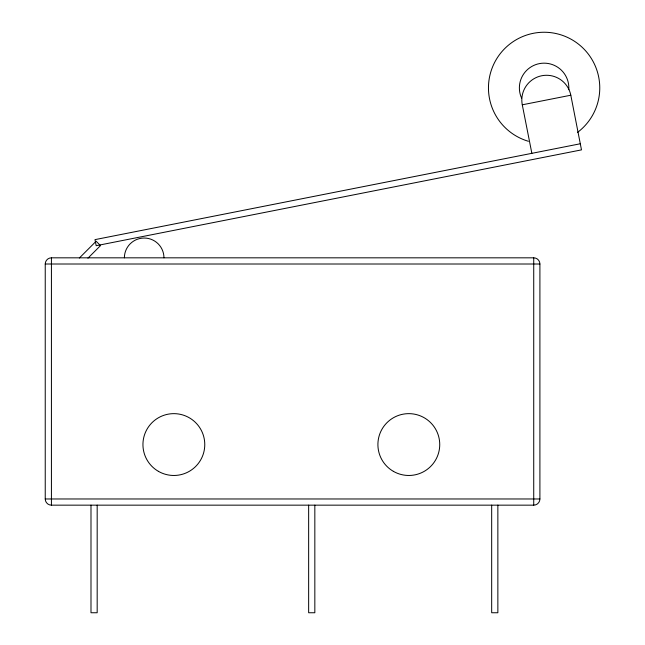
<?xml version="1.0" encoding="UTF-8"?>
<svg xmlns="http://www.w3.org/2000/svg" width="645" height="645" viewBox="0 0 645 645"><rect width="100%" height="100%" fill="white"/><g stroke="black" fill="none" stroke-linecap="round" stroke-linejoin="round"><path stroke-width="0.97" d="M79.351 258.024L96.137 241.238L100.507 245.608L87.922 258.202M531.859 153.333L522.281 104.804L570.809 95.218L581.492 149.874L96.186 245.705L94.992 239.634L580.395 143.746M51.423 257.823L533.729 257.823A6.184 6.184 0 0 1 539.905 264.007L539.905 498.972A6.184 6.184 0 0 1 533.729 505.156L51.423 505.156A6.184 6.184 0 0 1 45.239 498.972L45.239 264.007A6.184 6.184 0 0 1 51.423 257.823L51.423 505.156M45.239 264.007L539.905 264.007M45.239 498.972L539.905 498.972M533.729 257.823L533.729 505.156M497.859 505.156L497.859 612.75L491.675 612.75L491.675 505.156M314.833 505.156L314.833 612.75L308.649 612.75L308.649 505.156M97.177 505.156L97.177 612.75L90.993 612.75L90.993 505.156M528.432 141.295A55.647 55.647 0 0 1 495.271 61.227A55.647 55.647 0 0 1 580.556 45.843A55.647 55.647 0 0 1 577.46 132.451M521.612 98.177A24.736 24.736 0 0 1 539.72 63.557A24.736 24.736 0 0 1 568.785 89.663M522.281 104.804A24.736 24.736 0 0 1 541.752 75.747A24.736 24.736 0 0 1 570.809 95.218M124.38 257.823A19.785 19.785 0 0 1 144.174 238.037A19.785 19.785 0 0 1 163.959 257.823M158.396 471.334A30.92 30.92 0 0 0 204.771 444.558A30.92 30.92 0 0 0 158.396 417.783A30.92 30.92 0 0 0 158.396 471.334M393.361 471.334A30.92 30.92 0 0 0 439.737 444.558A30.92 30.92 0 0 0 393.361 417.783A30.92 30.92 0 0 0 393.361 471.334"/></g></svg>
